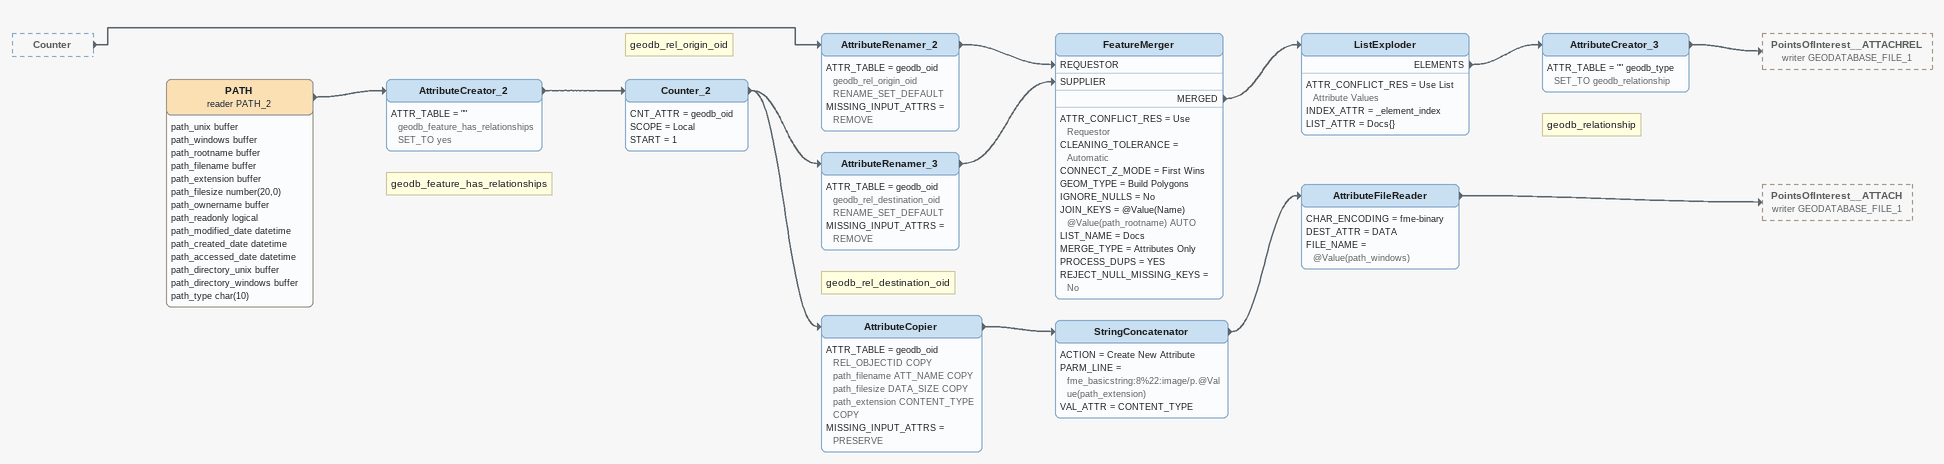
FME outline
Counter [outside]
    -> AttributeRenamer_2
Note: geodb_rel_origin_oid
AttributeRenamer_2
    ATTR_TABLE = geodb_oid geodb_rel_origin_oid RENAME_SET_DEFAULT
    MISSING_INPUT_ATTRS = REMOVE
    -> FeatureMerger [REQUESTOR]
PATH (reader PATH_2)
    attributes: path_unix buffer, path_windows buffer, path_rootname buffer, path_filename buffer, path_extension buffer, path_filesize number(20,0), path_ownername buffer, path_readonly logical, path_modified_date datetime, path_created_date datetime, path_accessed_date datetime, path_directory_unix buffer, path_directory_windows buffer, path_type char(10)
    -> AttributeCreator_2
Note: geodb_feature_has_relationships
AttributeCreator_2
    ATTR_TABLE = "" geodb_feature_has_relationships SET_TO yes
    -> Counter_2
Counter_2
    CNT_ATTR = geodb_oid
    SCOPE = Local
    START = 1
    -> AttributeRenamer_3
    -> AttributeCopier
Note: geodb_rel_destination_oid
AttributeRenamer_3
    ATTR_TABLE = geodb_oid geodb_rel_destination_oid RENAME_SET_DEFAULT
    MISSING_INPUT_ATTRS = REMOVE
    -> FeatureMerger [SUPPLIER]
FeatureMerger
    ATTR_CONFLICT_RES = Use Requestor
    CLEANING_TOLERANCE = Automatic
    CONNECT_Z_MODE = First Wins
    GEOM_TYPE = Build Polygons
    IGNORE_NULLS = No
    JOIN_KEYS = @Value(Name) @Value(path_rootname) AUTO
    LIST_NAME = Docs
    MERGE_TYPE = Attributes Only
    PROCESS_DUPS = YES
    REJECT_NULL_MISSING_KEYS = No
    MERGED -> ListExploder
ListExploder
    ATTR_CONFLICT_RES = Use List Attribute Values
    INDEX_ATTR = _element_index
    LIST_ATTR = Docs{}
    ELEMENTS -> AttributeCreator_3
Note: geodb_relationship
AttributeCreator_3
    ATTR_TABLE = "" geodb_type SET_TO geodb_relationship
    -> PointsOfInterest__ATTACHREL (writer GEODATABASE_FILE_1)
AttributeCopier
    ATTR_TABLE = geodb_oid REL_OBJECTID COPY  path_filename ATT_NAME COPY  path_filesize DATA_SIZE COPY  path_extension CONTENT_TYPE COPY
    MISSING_INPUT_ATTRS = PRESERVE
    -> StringConcatenator
StringConcatenator
    ACTION = Create New Attribute
    PARM_LINE = fme_basicstring:8%22:image/p.@Value(path_extension)
    VAL_ATTR = CONTENT_TYPE
    -> AttributeFileReader
AttributeFileReader
    CHAR_ENCODING = fme-binary
    DEST_ATTR = DATA
    FILE_NAME = @Value(path_windows)
    -> PointsOfInterest__ATTACH (writer GEODATABASE_FILE_1)
